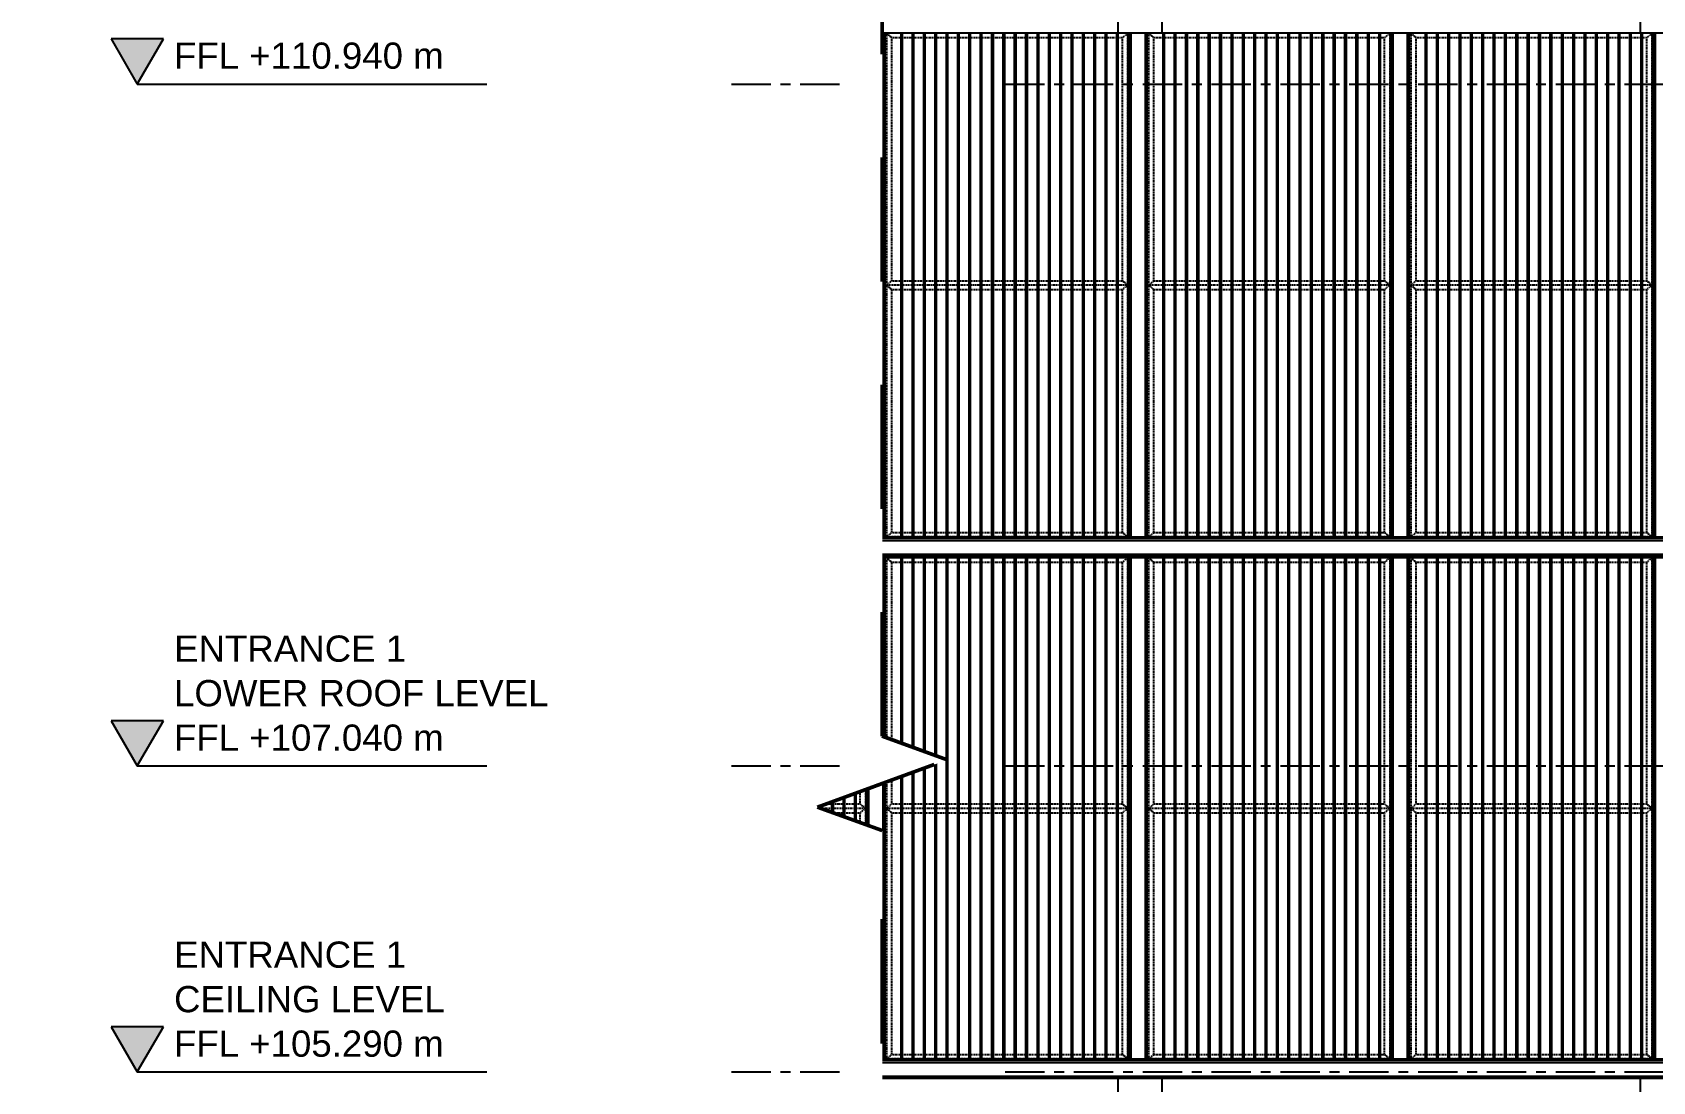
# Model space of a CAD drawing. Header units: millimetres. Extents: x 2519235 to 7246330, y 25937 to 201821.
# Drawn here: x 2944733 to 2954003, y 105235 to 111235 of the extents above; entities that cross this region are included whole.
import ezdxf
from ezdxf.xclip import XClip

# ---------------------------------------------------------------- set-up
doc = ezdxf.new("R2010")
doc.units = ezdxf.units.MM
doc.header["$XCLIPFRAME"] = 0
doc.set_wipeout_variables(frame=1)
for name, pattern in [('ACM_Grid2', [9, 6, -1, 1, -1]), ('HIDDEN', [0.375, 0.25, -0.125]), ('HIDDEN2', [4.7625, 3.175, -1.5875]), ('TA_GL_000.90000', [2.475, 0.9, -0.225, 0.225, -0.225, 0.9]), ('TA_HL_001.00000', [6.5, 3.55, -2.95]), ('TA_HL_004.00000', [26, 14.2, -11.8])]:
    doc.linetypes.add(name, pattern=pattern)
for name, color, linetype in [('000 - 0_SYM_DWG_BREAKER_MAIN_COLOR_1', 7, 'Continuous'), ('000 - 0_SYM_DWG_BREAKER_WIPEOUT_', 7, 'Continuous'), ('000 - 0_SYM_DWG_GRIDLINE_MAIN_COLOR_251', 7, 'Continuous'), ('000 - 0_SYM_DWG_LEVEL_MAIN_COLOR_2', 7, 'Continuous'), ('000 - 0_SYM_DWG_LEVEL_TEXT', 7, 'Continuous'), ('010 - ASPG_EXTR_MAIN_COLOR_2', 7, 'Continuous'), ('010 - ASPG_EXTR_WIPEOUT_', 7, 'Continuous'), ('010 - ASPG_FRAMING_MAIN_COLOR_1', 7, 'Continuous'), ('010 - ASPG_FRAMING_MAIN_COLOR_2', 7, 'Continuous'), ('010 - ASPG_FRAMING_SUB_COLOR_2', 7, 'Continuous'), ('010 - ASPG_FRAMING_SUB_COLOR_3', 7, 'Continuous'), ('010 - ASPG_FRAMING_WIPEOUT_', 7, 'Continuous'), ('_[-125x65x6x8', 7, 'Continuous'), ('_PL-02', 7, 'Continuous'), ('_PLATE-SC', 7, 'Continuous'), ('_SC -100x100x6x8', 7, 'Continuous'), ('_งานโครงสร้าง', 7, 'Continuous'), ('G-ANNO-HATCH-G251', 7, 'Continuous')]:
    doc.layers.add(name, color=color, linetype=linetype)
doc.layers.add('ACM_Line_Grid Line _Existing__Lw2_', color=7, linetype='ACM_Grid2', lineweight=9)
doc.styles.add('Arial_1', font='arial.ttf', dxfattribs={"height": 250})
doc.styles.add('TA', font='', dxfattribs={"height": 4.5})
doc.styles.get('TA').set_extended_font_data('Cordia New')

# ---------------------------------------------------------------- blocks, each defined once
blk = doc.blocks.new('*U1062')
at = {"layer": '000 - 0_SYM_DWG_LEVEL_MAIN_COLOR_2'}
blk.add_hatch(color=7, dxfattribs=at).paths.add_polyline_path([(-577.01, 5.18), (-580, 0), (-582.99, 5.18)])
at = {"layer": '000 - 0_SYM_DWG_GRIDLINE_MAIN_COLOR_251', "color": 7}
blk.add_lwpolyline([(-580, 0), (-549, 0), (-544.5, 0), (-540, 0)], dxfattribs=at)
at = {"layer": '000 - 0_SYM_DWG_LEVEL_MAIN_COLOR_2', "color": 7, "lineweight": 25}
for p, q in [((-577.01, 5.18), (-582.99, 5.18)), ((-582.99, 5.18), (-580, 0)), ((-580, 0), (-577.01, 5.18))]:
    blk.add_line(p, q, dxfattribs=at)
at = {"layer": '000 - 0_SYM_DWG_LEVEL_TEXT', "color": 7, "style": 'Arial_1'}
for tag, p in [('LV_NAME_1', (-575.78, 11.92)), ('LV_NAME_2', (-575.79, 6.83)), ('LV_NAME_3', (-575.8, 1.74))]:
    blk.add_attdef(tag, p, '', height=3, dxfattribs=at)
blk = doc.blocks.new('*U1060')
at = {"layer": '000 - 0_SYM_DWG_LEVEL_MAIN_COLOR_2'}
blk.add_hatch(color=7, dxfattribs=at).paths.add_polyline_path([(-577.01, 5.18), (-580, 0), (-582.99, 5.18)])
at = {"layer": '000 - 0_SYM_DWG_GRIDLINE_MAIN_COLOR_251', "color": 7}
blk.add_lwpolyline([(-580, 0), (-549, 0), (-544.5, 0), (-540, 0)], dxfattribs=at)
at = {"layer": '000 - 0_SYM_DWG_LEVEL_MAIN_COLOR_2', "color": 7, "lineweight": 25}
for p, q in [((-577.01, 5.18), (-582.99, 5.18)), ((-582.99, 5.18), (-580, 0)), ((-580, 0), (-577.01, 5.18))]:
    blk.add_line(p, q, dxfattribs=at)
at = {"layer": '000 - 0_SYM_DWG_LEVEL_TEXT', "color": 7, "style": 'Arial_1'}
for tag, p in [('LV_NAME_1', (-575.78, 11.92)), ('LV_NAME_2', (-575.79, 6.83)), ('LV_NAME_3', (-575.8, 1.74))]:
    blk.add_attdef(tag, p, '', height=3, dxfattribs=at)
blk = doc.blocks.new('*U1068')
at = {"layer": '000 - 0_SYM_DWG_GRIDLINE_MAIN_COLOR_251', "color": 7, "linetype": 'ByBlock', "ltscale": 5}
blk.add_line((20, 0), (-878, 0), dxfattribs=at)
at = {"color": 7, "style": 'TA', "flags": 1}
blk.add_attdef('LOCATION', (6, -6), '', height=4.5, rotation=270, dxfattribs=at)
blk = doc.blocks.new('W-1-PP17-ENT1_REV02_20260415-160509_PP17_ENT1_ELE1_DIMS_1')
at = {"color": 7}
ref = blk.add_blockref('*U1060', (0, 110940), dxfattribs=dict(at, xscale=50, yscale=50, zscale=50))
ref.add_attrib('LV_NAME_3', 'FFL +110.940 m', (-28789.9, 111027.2), dxfattribs={"layer": '000 - 0_SYM_DWG_LEVEL_TEXT', "color": 7, "height": 150, "style": 'Arial_1'})
at = {"color": 7, "xscale": 50, "yscale": 50, "zscale": 50}
for p, values in [((0, 107040), {'LV_NAME_1': 'ENTRANCE 1', 'LV_NAME_2': 'LOWER ROOF LEVEL', 'LV_NAME_3': 'FFL +107.040 m'}), ((0, 105290), {'LV_NAME_1': 'ENTRANCE 1', 'LV_NAME_2': 'CEILING LEVEL', 'LV_NAME_3': 'FFL +105.290 m'})]:
    blk.add_blockref('*U1062', p, dxfattribs=at).add_auto_attribs(values)
at = {"layer": '000 - 0_SYM_DWG_GRIDLINE_MAIN_COLOR_251', "color": 7, "linetype": 'TA_GL_000.90000', "xscale": 50, "yscale": 50, "zscale": 50, "rotation": 180}
for p in [(-24600, 110940), (-24600, 107040), (-24600, 105290)]:
    blk.add_blockref('*U1068', p, dxfattribs=at)
blk = doc.blocks.new('*U106')
at = {"color": 7, "linetype": 'HIDDEN2', "ltscale": 0.3}
blk.add_line((0, -26.5), (-2690.000413, -26.5), dxfattribs=at)
at = {"color": 7}
blk.add_lwpolyline([(0, 32.5), (-2690.000413, 32.5), (-2690.000413, -32.5), (0, -32.5)], close=True, dxfattribs=at)
blk = doc.blocks.new('*U102')
at = {"color": 7, "linetype": 'HIDDEN2', "ltscale": 0.3}
blk.add_line((0, -26.5), (-2699.8, -26.5), dxfattribs=at)
at = {"color": 7}
blk.add_lwpolyline([(0, 32.5), (-2699.8, 32.5), (-2699.8, -32.5), (0, -32.5)], close=True, dxfattribs=at)
blk = doc.blocks.new('_PL-01')
at = {"layer": 'G-ANNO-HATCH-G251'}
h = blk.add_hatch(dxfattribs=at)
h.set_pattern_fill('AR-CONC', scale=0.05)
h.set_pattern_definition([(50, (-178564.836, -85577.109), (9.10923345, -0.79695428), [0.9525, -10.4775]), (355, (-178564.836, -85577.109), (-1.76217107, 9.55284226), [0.762, -8.3820292]), (100.4514447, (-178564.077, -85577.176), (7.34706235, 8.7558876), [0.80950044, -8.90451223]), (46.1842, (-178564.836, -85574.569), (13.55395204, -2.1021164), [1.42875, -15.71625]), (96.6355576, (-178563.706, -85574.744), (11.8702067, 12.3713062), [1.2142512, -13.3567804]), (351.184151, (-178564.836, -85574.57), (11.8702067, 12.3713062), [1.1429984, -12.5729866]), (21, (-178563.566, -85575.204), (7.58071956, -5.1132599), [0.9525, -10.4775]), (326, (-178563.566, -85575.204), (3.0901014, 9.2093983), [0.762, -8.382]), (71.451445, (-178562.934, -85575.63), (10.67082096, 4.09613844), [0.80950044, -8.9044969]), (37.5, (-178564.8358, -85577.1093), (0.15443016, 4.227751944), [0, -8.2804, 0, -8.509, 0, -8.41375]), (7.5, (-178564.836, -85577.1093), (3.34098313, 5.00902874), [0, -4.8514, 0, -8.0899, 0, -3.20675]), (327.5, (-178567.668, -85577.1093), (6.77952976, -0.2864372), [0, -3.175, 0, -9.906, 0, -13.1445]), (317.5, (-178568.938, -85577.1093), (7.40645907, 1.27132455), [0, -4.1275, 0, -6.5786, 0, -9.3345])])
h.paths.add_polyline_path([(70, 0), (-70, 0), (-70, -10), (70, -10)])
h = blk.add_hatch(dxfattribs=at)
h.set_pattern_fill('ANSI32', scale=0.5, angle=90)
h.set_pattern_definition([(135, (-178371.5467, -85577.1093), (-3.36759605, -3.36759605), []), (135, (-178371.5467, -85574.8643), (-3.36759605, -3.36759605), [])])
h.paths.add_polyline_path([(70, -10), (-70, -10), (-70, -20), (70, -20)])
at = {"color": 7}
for points in [[(-70, 0), (70, 0), (70, -10), (-70, -10)], [(-70, -10), (70, -10), (70, -20), (-70, -20)]]:
    blk.add_lwpolyline(points, close=True, dxfattribs=at)
at = {"layer": 'ACM_Line_Grid Line _Existing__Lw2_', "color": 7, "lineweight": 20}
blk.add_line((0, 0), (0, -20), dxfattribs=at)
blk = doc.blocks.new('*U130')
at = {"color": 7}
for p, q in [((-3, 2513.6), (-63, 2513.6)), ((-57.9, 2508.6), (-50, 2508.6)), ((-50, -1595), (-50, 2508.6)), ((-50, 2508.6), (50, 2508.6)), ((-3, 2508.6), (-3, 2513.6)), ((50, 2508.6), (50, -1595)), ((-24.8, 2485.3), (-24.8, 2472)), ((-24.8, 2485.3), (-23.6, 2484)), ((-24.8, 2472), (-23.6, 2473.3)), ((-22.4, 2485.3), (-23.6, 2484)), ((-23.6, 2484), (-23.6, 2473.3)), ((-23.6, 2473.3), (-22.4, 2472)), ((-22.4, 2485.3), (-21.2, 2484)), ((-22.4, 2485.3), (-22.4, 2472)), ((-22.4, 2472), (-21.2, 2473.3)), ((-20, 2485.3), (-21.2, 2484)), ((-21.2, 2484), (-21.2, 2473.3)), ((-21.2, 2473.3), (-20, 2472)), ((-20, 2485.3), (-18.8, 2484)), ((-20, 2485.3), (-20, 2472)), ((-20, 2472), (-18.8, 2473.3)), ((-17.6, 2489.4), (-18.8, 2488.6)), ((-18.8, 2488.6), (-18.8, 2468.7)), ((-17.6, 2467.8), (-18.8, 2468.7)), ((-17.6, 2489.4), (-11, 2489.4)), ((-17.6, 2482.2), (-11, 2482.2)), ((-17.6, 2475), (-11, 2475)), ((-17.6, 2467.8), (-11, 2467.8)), ((-11, 2489.4), (-9.8, 2488.6)), ((-11, 2467.8), (-9.8, 2468.7)), ((-9.8, 2492.1), (-9.8, 2465.1)), ((-9.8, 2492.1), (-8, 2492.1)), ((-9.8, 2465.1), (-8, 2465.1)), ((-8, 2492.1), (-8, 2465.1)), ((4, 2465.1), (4, 2492.1)), ((5.8, 2492.1), (4, 2492.1)), ((5.8, 2465.1), (4, 2465.1)), ((5.8, 2465.1), (5.8, 2492.1)), ((7, 2489.4), (5.8, 2488.6)), ((7, 2467.8), (5.8, 2468.7)), ((13.6, 2489.4), (7, 2489.4)), ((13.6, 2482.2), (7, 2482.2)), ((13.6, 2475), (7, 2475)), ((13.6, 2467.8), (7, 2467.8)), ((13.6, 2489.4), (14.8, 2488.6)), ((13.6, 2467.8), (14.8, 2468.7)), ((14.8, 2468.7), (14.8, 2488.6)), ((22.6, 2489.4), (16, 2489.4)), ((22.6, 2482.2), (16, 2482.2)), ((22.6, 2475), (16, 2475)), ((22.6, 2467.8), (16, 2467.8)), ((22.6, 2489.4), (23.8, 2488.6)), ((22.6, 2467.8), (23.8, 2468.7)), ((23.8, 2468.7), (23.8, 2488.6)), ((25, 2485.3), (23.8, 2484)), ((25, 2472), (23.8, 2473.3)), ((26.2, 2484), (25, 2485.3)), ((25, 2472), (25, 2485.3)), ((25, 2472), (26.2, 2473.3)), ((27.4, 2485.3), (26.2, 2484)), ((26.2, 2473.3), (26.2, 2484)), ((27.4, 2472), (26.2, 2473.3)), ((28.6, 2484), (27.4, 2485.3)), ((27.4, 2472), (27.4, 2485.3)), ((27.4, 2472), (28.6, 2473.3)), ((29.8, 2485.3), (28.6, 2484)), ((28.6, 2484), (28.6, 2473.3)), ((29.8, 2472), (28.6, 2473.3)), ((29.8, 2472), (29.8, 2485.3)), ((-24.8, -1571.6), (-24.8, -1558.4)), ((-24.8, -1558.4), (-23.6, -1559.7)), ((-24.8, -1571.6), (-23.6, -1570.3)), ((-23.6, -1559.7), (-22.4, -1558.4)), ((-23.6, -1570.3), (-23.6, -1559.7)), ((-22.4, -1571.6), (-23.6, -1570.3)), ((-22.4, -1558.4), (-21.2, -1559.7)), ((-22.4, -1571.6), (-22.4, -1558.4)), ((-22.4, -1571.6), (-21.2, -1570.3)), ((-21.2, -1559.7), (-20, -1558.4)), ((-21.2, -1570.3), (-21.2, -1559.7)), ((-20, -1571.6), (-21.2, -1570.3)), ((-20, -1558.4), (-18.8, -1559.7)), ((-20, -1571.6), (-20, -1558.4)), ((-20, -1571.6), (-18.8, -1570.3)), ((-17.6, -1554.2), (-18.8, -1555)), ((-18.8, -1575), (-18.8, -1555)), ((-17.6, -1575.8), (-18.8, -1575)), ((-17.6, -1554.2), (-11, -1554.2)), ((-17.6, -1561.4), (-11, -1561.4)), ((-17.6, -1568.6), (-11, -1568.6)), ((-17.6, -1575.8), (-11, -1575.8)), ((-11, -1554.2), (-9.8, -1555)), ((-11, -1575.8), (-9.8, -1575)), ((-9.8, -1578.5), (-9.8, -1551.5)), ((-9.8, -1551.5), (-8, -1551.5)), ((-8, -1578.5), (-8, -1551.5)), ((4, -1551.5), (4, -1578.5)), ((5.8, -1551.5), (4, -1551.5)), ((5.8, -1551.5), (5.8, -1578.5)), ((7, -1554.2), (5.8, -1555)), ((7, -1575.8), (5.8, -1575)), ((13.6, -1554.2), (7, -1554.2)), ((13.6, -1561.4), (7, -1561.4)), ((13.6, -1568.6), (7, -1568.6)), ((13.6, -1575.8), (7, -1575.8)), ((13.6, -1554.2), (14.8, -1555)), ((13.6, -1575.8), (14.8, -1575)), ((14.8, -1555), (14.8, -1575)), ((22.6, -1554.2), (16, -1554.2)), ((22.6, -1561.4), (16, -1561.4)), ((22.6, -1568.6), (16, -1568.6)), ((22.6, -1575.8), (16, -1575.8)), ((22.6, -1554.2), (23.8, -1555)), ((22.6, -1575.8), (23.8, -1575)), ((23.8, -1555), (23.8, -1575)), ((25, -1558.4), (23.8, -1559.7)), ((25, -1571.6), (23.8, -1570.3)), ((25, -1558.4), (26.2, -1559.7)), ((25, -1558.4), (25, -1571.6)), ((26.2, -1570.3), (25, -1571.6)), ((27.4, -1558.4), (26.2, -1559.7)), ((26.2, -1559.7), (26.2, -1570.3)), ((27.4, -1571.6), (26.2, -1570.3)), ((27.4, -1558.4), (28.6, -1559.7)), ((27.4, -1558.4), (27.4, -1571.6)), ((28.6, -1570.3), (27.4, -1571.6)), ((29.8, -1558.4), (28.6, -1559.7)), ((28.6, -1570.3), (28.6, -1559.7)), ((29.8, -1571.6), (28.6, -1570.3)), ((29.8, -1558.4), (29.8, -1571.6)), ((-3, -1600), (-63, -1600)), ((-57.9, -1595), (-50, -1595)), ((-50, -1595), (50, -1595)), ((-9.8, -1578.5), (-8, -1578.5)), ((-3, -1595), (-3, -1600)), ((5.8, -1578.5), (4, -1578.5))]:
    blk.add_line(p, q, dxfattribs=at)
at = {"color": 7, "linetype": 'HIDDEN'}
for p, q in [((-8, 2503.6), (-8, 2458.8)), ((-8, -1590), (-8, -1545.1))]:
    blk.add_line(p, q, dxfattribs=at)
at = {"color": 7, "linetype": 'HIDDEN', "ltscale": 0.1}
for p, q in [((-3, 2508.6), (-3, -1595)), ((3, -1595), (3, 2508.6))]:
    blk.add_line(p, q, dxfattribs=at)
at = {"color": 7}
for points in [[(-17.6, 2489.4, 0.325), (-17.6, 2482.2, 0.325), (-17.6, 2475, 0.325), (-17.6, 2467.8, 0.325)], [(-11, 2489.4, -0.325), (-11, 2482.2, -0.325), (-11, 2475, -0.325), (-11, 2467.8, -0.325)], [(7, 2467.8, -0.325), (7, 2475, -0.325), (7, 2482.2, -0.325), (7, 2489.4, -0.325)], [(13.6, 2467.8, 0.325), (13.6, 2475, 0.325), (13.6, 2482.2, 0.325), (13.6, 2489.4, 0.325)], [(22.6, 2467.8, 0.325), (22.6, 2475, 0.325), (22.6, 2482.2, 0.325), (22.6, 2489.4, 0.325)], [(-17.6, -1575.8, -0.325), (-17.6, -1568.6, -0.325), (-17.6, -1561.4, -0.325), (-17.6, -1554.2, -0.325)], [(-11, -1575.8, 0.325), (-11, -1568.6, 0.325), (-11, -1561.4, 0.325), (-11, -1554.2, 0.325)], [(7, -1554.2, 0.325), (7, -1561.4, 0.325), (7, -1568.6, 0.325), (7, -1575.8, 0.325)], [(13.6, -1554.2, -0.325), (13.6, -1561.4, -0.325), (13.6, -1568.6, -0.325), (13.6, -1575.8, -0.325)], [(22.6, -1554.2, -0.325), (22.6, -1561.4, -0.325), (22.6, -1568.6, -0.325), (22.6, -1575.8, -0.325)]]:
    blk.add_lwpolyline(points, format="xyb", dxfattribs=at)
for points in [[(16, 2489.4, 0.325), (16, 2482.2, 0.325), (16, 2475, 0.325), (16, 2467.8), (14.8, 2468.7), (14.8, 2488.6)], [(16, -1575.8, -0.325), (16, -1568.6, -0.325), (16, -1561.4, -0.325), (16, -1554.2), (14.8, -1555), (14.8, -1575)]]:
    blk.add_lwpolyline(points, format="xyb", close=True, dxfattribs=at)
for centre, radius, start, end in [((-57.2, 2514.5), 5.91, 188.47924, 263.15021), ((-18.3, 2478.6), 9.29, 134.32225, 225.67775), ((71.5, 2474.6), 47.7, 178.49035, 181.50965), ((23.3, 2478.6), 9.29, 314.32225, 45.67775), ((-18.3, -1565), 9.29, 134.32225, 225.67775), ((71.5, -1560.9), 47.7, 178.49035, 181.50965), ((23.3, -1565), 9.29, 314.32225, 45.67775), ((-57.2, -1600.9), 5.91, 96.84979, 171.52076)]:
    blk.add_arc(centre, radius, start, end, dxfattribs=at)
at = {"color": 7, "linetype": 'HIDDEN'}
for centre, radius, start, end in [((-13, 2503.6), 5, 0, 90), ((-2.1, 2459.5), 5.91, 186.84979, 261.52076), ((-2.1, -1545.8), 5.91, 98.47924, 173.15021), ((-13, -1590), 5, 270, 0)]:
    blk.add_arc(centre, radius, start, end, dxfattribs=at)
at = {"layer": 'Defpoints', "color": 7}
blk.add_line((0, 2513.6), (0, -1600), dxfattribs=at)
blk = doc.blocks.new('*U129')
at = {"color": 7}
for p, q in [((-3, 2520), (-63, 2520)), ((-57.9, 2515), (-50, 2515)), ((-50, -1595), (-50, 2515)), ((-50, 2515), (50, 2515)), ((-3, 2515), (-3, 2520)), ((50, 2515), (50, -1595)), ((-24.8, 2491.6), (-24.8, 2478.4)), ((-24.8, 2491.6), (-23.6, 2490.3)), ((-24.8, 2478.4), (-23.6, 2479.7)), ((-22.4, 2491.6), (-23.6, 2490.3)), ((-23.6, 2490.3), (-23.6, 2479.7)), ((-23.6, 2479.7), (-22.4, 2478.4)), ((-22.4, 2491.6), (-21.2, 2490.3)), ((-22.4, 2491.6), (-22.4, 2478.4)), ((-22.4, 2478.4), (-21.2, 2479.7)), ((-20, 2491.6), (-21.2, 2490.3)), ((-21.2, 2490.3), (-21.2, 2479.7)), ((-21.2, 2479.7), (-20, 2478.4)), ((-20, 2491.6), (-18.8, 2490.3)), ((-20, 2491.6), (-20, 2478.4)), ((-20, 2478.4), (-18.8, 2479.7)), ((-17.6, 2495.8), (-18.8, 2495)), ((-18.8, 2495), (-18.8, 2475)), ((-17.6, 2474.2), (-18.8, 2475)), ((-17.6, 2495.8), (-11, 2495.8)), ((-17.6, 2488.6), (-11, 2488.6)), ((-17.6, 2481.4), (-11, 2481.4)), ((-17.6, 2474.2), (-11, 2474.2)), ((-11, 2495.8), (-9.8, 2495)), ((-11, 2474.2), (-9.8, 2475)), ((-9.8, 2498.5), (-9.8, 2471.5)), ((-9.8, 2498.5), (-8, 2498.5)), ((-9.8, 2471.5), (-8, 2471.5)), ((-8, 2498.5), (-8, 2471.5)), ((4, 2471.5), (4, 2498.5)), ((5.8, 2498.5), (4, 2498.5)), ((5.8, 2471.5), (4, 2471.5)), ((5.8, 2471.5), (5.8, 2498.5)), ((7, 2495.8), (5.8, 2495)), ((7, 2474.2), (5.8, 2475)), ((13.6, 2495.8), (7, 2495.8)), ((13.6, 2488.6), (7, 2488.6)), ((13.6, 2481.4), (7, 2481.4)), ((13.6, 2474.2), (7, 2474.2)), ((13.6, 2495.8), (14.8, 2495)), ((13.6, 2474.2), (14.8, 2475)), ((14.8, 2475), (14.8, 2495)), ((22.6, 2495.8), (16, 2495.8)), ((22.6, 2488.6), (16, 2488.6)), ((22.6, 2481.4), (16, 2481.4)), ((22.6, 2474.2), (16, 2474.2)), ((22.6, 2495.8), (23.8, 2495)), ((22.6, 2474.2), (23.8, 2475)), ((23.8, 2475), (23.8, 2495)), ((25, 2491.6), (23.8, 2490.3)), ((25, 2478.4), (23.8, 2479.7)), ((26.2, 2490.3), (25, 2491.6)), ((25, 2478.4), (25, 2491.6)), ((25, 2478.4), (26.2, 2479.7)), ((27.4, 2491.6), (26.2, 2490.3)), ((26.2, 2479.7), (26.2, 2490.3)), ((27.4, 2478.4), (26.2, 2479.7)), ((28.6, 2490.3), (27.4, 2491.6)), ((27.4, 2478.4), (27.4, 2491.6)), ((27.4, 2478.4), (28.6, 2479.7)), ((29.8, 2491.6), (28.6, 2490.3)), ((28.6, 2490.3), (28.6, 2479.7)), ((29.8, 2478.4), (28.6, 2479.7)), ((29.8, 2478.4), (29.8, 2491.6)), ((-24.8, -1571.6), (-24.8, -1558.4)), ((-24.8, -1558.4), (-23.6, -1559.7)), ((-24.8, -1571.6), (-23.6, -1570.3)), ((-23.6, -1559.7), (-22.4, -1558.4)), ((-23.6, -1570.3), (-23.6, -1559.7)), ((-22.4, -1571.6), (-23.6, -1570.3)), ((-22.4, -1558.4), (-21.2, -1559.7)), ((-22.4, -1571.6), (-22.4, -1558.4)), ((-22.4, -1571.6), (-21.2, -1570.3)), ((-21.2, -1559.7), (-20, -1558.4)), ((-21.2, -1570.3), (-21.2, -1559.7)), ((-20, -1571.6), (-21.2, -1570.3)), ((-20, -1558.4), (-18.8, -1559.7)), ((-20, -1571.6), (-20, -1558.4)), ((-20, -1571.6), (-18.8, -1570.3)), ((-17.6, -1554.2), (-18.8, -1555)), ((-18.8, -1575), (-18.8, -1555)), ((-17.6, -1575.8), (-18.8, -1575)), ((-17.6, -1554.2), (-11, -1554.2)), ((-17.6, -1561.4), (-11, -1561.4)), ((-17.6, -1568.6), (-11, -1568.6)), ((-17.6, -1575.8), (-11, -1575.8)), ((-11, -1554.2), (-9.8, -1555)), ((-11, -1575.8), (-9.8, -1575)), ((-9.8, -1578.5), (-9.8, -1551.5)), ((-9.8, -1551.5), (-8, -1551.5)), ((-8, -1578.5), (-8, -1551.5)), ((4, -1551.5), (4, -1578.5)), ((5.8, -1551.5), (4, -1551.5)), ((5.8, -1551.5), (5.8, -1578.5)), ((7, -1554.2), (5.8, -1555)), ((7, -1575.8), (5.8, -1575)), ((13.6, -1554.2), (7, -1554.2)), ((13.6, -1561.4), (7, -1561.4)), ((13.6, -1568.6), (7, -1568.6)), ((13.6, -1575.8), (7, -1575.8)), ((13.6, -1554.2), (14.8, -1555)), ((13.6, -1575.8), (14.8, -1575)), ((14.8, -1555), (14.8, -1575)), ((22.6, -1554.2), (16, -1554.2)), ((22.6, -1561.4), (16, -1561.4)), ((22.6, -1568.6), (16, -1568.6)), ((22.6, -1575.8), (16, -1575.8)), ((22.6, -1554.2), (23.8, -1555)), ((22.6, -1575.8), (23.8, -1575)), ((23.8, -1555), (23.8, -1575)), ((25, -1558.4), (23.8, -1559.7)), ((25, -1571.6), (23.8, -1570.3)), ((25, -1558.4), (26.2, -1559.7)), ((25, -1558.4), (25, -1571.6)), ((26.2, -1570.3), (25, -1571.6)), ((27.4, -1558.4), (26.2, -1559.7)), ((26.2, -1559.7), (26.2, -1570.3)), ((27.4, -1571.6), (26.2, -1570.3)), ((27.4, -1558.4), (28.6, -1559.7)), ((27.4, -1558.4), (27.4, -1571.6)), ((28.6, -1570.3), (27.4, -1571.6)), ((29.8, -1558.4), (28.6, -1559.7)), ((28.6, -1570.3), (28.6, -1559.7)), ((29.8, -1571.6), (28.6, -1570.3)), ((29.8, -1558.4), (29.8, -1571.6)), ((-3, -1600), (-63, -1600)), ((-57.9, -1595), (-50, -1595)), ((-50, -1595), (50, -1595)), ((-9.8, -1578.5), (-8, -1578.5)), ((-3, -1595), (-3, -1600)), ((5.8, -1578.5), (4, -1578.5))]:
    blk.add_line(p, q, dxfattribs=at)
at = {"color": 7, "linetype": 'HIDDEN'}
for p, q in [((-8, 2510), (-8, 2465.1)), ((-8, -1590), (-8, -1545.1))]:
    blk.add_line(p, q, dxfattribs=at)
at = {"color": 7, "linetype": 'HIDDEN', "ltscale": 0.1}
for p, q in [((-3, 2515), (-3, -1595)), ((3, -1595), (3, 2515))]:
    blk.add_line(p, q, dxfattribs=at)
at = {"color": 7}
for points in [[(-17.6, 2495.8, 0.325), (-17.6, 2488.6, 0.325), (-17.6, 2481.4, 0.325), (-17.6, 2474.2, 0.325)], [(-11, 2495.8, -0.325), (-11, 2488.6, -0.325), (-11, 2481.4, -0.325), (-11, 2474.2, -0.325)], [(7, 2474.2, -0.325), (7, 2481.4, -0.325), (7, 2488.6, -0.325), (7, 2495.8, -0.325)], [(13.6, 2474.2, 0.325), (13.6, 2481.4, 0.325), (13.6, 2488.6, 0.325), (13.6, 2495.8, 0.325)], [(22.6, 2474.2, 0.325), (22.6, 2481.4, 0.325), (22.6, 2488.6, 0.325), (22.6, 2495.8, 0.325)], [(-17.6, -1575.8, -0.325), (-17.6, -1568.6, -0.325), (-17.6, -1561.4, -0.325), (-17.6, -1554.2, -0.325)], [(-11, -1575.8, 0.325), (-11, -1568.6, 0.325), (-11, -1561.4, 0.325), (-11, -1554.2, 0.325)], [(7, -1554.2, 0.325), (7, -1561.4, 0.325), (7, -1568.6, 0.325), (7, -1575.8, 0.325)], [(13.6, -1554.2, -0.325), (13.6, -1561.4, -0.325), (13.6, -1568.6, -0.325), (13.6, -1575.8, -0.325)], [(22.6, -1554.2, -0.325), (22.6, -1561.4, -0.325), (22.6, -1568.6, -0.325), (22.6, -1575.8, -0.325)]]:
    blk.add_lwpolyline(points, format="xyb", dxfattribs=at)
for points in [[(16, 2495.8, 0.325), (16, 2488.6, 0.325), (16, 2481.4, 0.325), (16, 2474.2), (14.8, 2475), (14.8, 2495)], [(16, -1575.8, -0.325), (16, -1568.6, -0.325), (16, -1561.4, -0.325), (16, -1554.2), (14.8, -1555), (14.8, -1575)]]:
    blk.add_lwpolyline(points, format="xyb", close=True, dxfattribs=at)
for centre, radius, start, end in [((-57.2, 2520.9), 5.91, 188.47924, 263.15021), ((-18.3, 2485), 9.29, 134.32225, 225.67775), ((71.5, 2480.9), 47.7, 178.49035, 181.50965), ((23.3, 2485), 9.29, 314.32225, 45.67775), ((-18.3, -1565), 9.29, 134.32225, 225.67775), ((71.5, -1560.9), 47.7, 178.49035, 181.50965), ((23.3, -1565), 9.29, 314.32225, 45.67775), ((-57.2, -1600.9), 5.91, 96.84979, 171.52076)]:
    blk.add_arc(centre, radius, start, end, dxfattribs=at)
at = {"color": 7, "linetype": 'HIDDEN'}
for centre, radius, start, end in [((-13, 2510), 5, 0, 90), ((-2.1, 2465.8), 5.91, 186.84979, 261.52076), ((-2.1, -1545.8), 5.91, 98.47924, 173.15021), ((-13, -1590), 5, 270, 0)]:
    blk.add_arc(centre, radius, start, end, dxfattribs=at)
at = {"layer": 'Defpoints', "color": 7}
blk.add_line((0, 2520), (0, -1600), dxfattribs=at)
blk = doc.blocks.new('_PL-02')
at = {"layer": 'G-ANNO-HATCH-G251'}
h = blk.add_hatch(dxfattribs=at)
h.set_pattern_fill('ANSI32', scale=0.5, angle=90)
h.set_pattern_definition([(135, (-178371.5467, -85567.1093), (-3.36759605, -3.36759605), []), (135, (-178371.5467, -85564.8643), (-3.36759605, -3.36759605), [])])
h.paths.add_polyline_path([(70, 0), (-70, 0), (-70, -10), (70, -10)])
at = {"color": 7}
blk.add_lwpolyline([(-70, 0), (70, 0), (70, -10), (-70, -10)], close=True, dxfattribs=at)
at = {"layer": 'ACM_Line_Grid Line _Existing__Lw2_', "color": 7, "lineweight": 20}
blk.add_line((0, 0), (0, -10), dxfattribs=at)
blk = doc.blocks.new('W-1-PP17-ENT1_REV02_20260415-160712_PP17_ENT1_SE_ELE1')
at = {"layer": '_งานโครงสร้าง', "color": 7}
for p, q in [((-4015.2, 114340), (-4015.2, 100790)), ((-3765.2, 114340), (-3765.2, 100790)), ((-4015.2, 111090), (-6775.2, 111090)), ((-1025.2, 111090), (-3765.2, 111090))]:
    blk.add_line(p, q, dxfattribs=at)
at = {"layer": '_งานโครงสร้าง', "color": 7, "extrusion": (-1.22465e-16, 1, 0)}
for p, q in [((-1025.2, 100790), (-1025.2, 111490)), ((-6775.2, 106940), (1975, 106940)), ((-4020.3, 106940), (-4030.3, 106940)), ((-3740.3, 106940), (-4020.3, 106940)), ((-3765.2, 106940), (-4015.2, 106940)), ((-3730.3, 106940), (-3740.3, 106940)), ((-4015.2, 106240), (-6775.2, 106240)), ((-1025.2, 106240), (-3765.2, 106240))]:
    blk.add_line(p, q, dxfattribs=at)
at = {"layer": '_[-125x65x6x8', "color": 7}
for name, p in [('*U102', (-4040.2, 110365)), ('*U106', (-1050.2, 110365)), ('*U102', (-4040.2, 108865)), ('*U106', (-1050.2, 108865)), ('*U102', (-4040.2, 107575)), ('*U106', (-1050.2, 107575))]:
    blk.add_blockref(name, p, dxfattribs=at)
at = {"layer": '_PL-02', "color": 7}
for p in [(-4315.2, 111090), (-3465.2, 111090), (-1325.2, 111090)]:
    blk.add_blockref('_PL-02', p, dxfattribs=at)
at = {"layer": '_PLATE-SC', "color": 7, "xscale": -1, "rotation": 180}
for p in [(-4315.2, 106940), (-3465.2, 106940), (-1325.2, 106940)]:
    blk.add_blockref('_PL-01', p, dxfattribs=at)
at = {"layer": '_SC -100x100x6x8', "color": 7}
for name, p in [('*U130', (-4315.2, 108566.4)), ('*U129', (-3465.2, 108560)), ('*U129', (-1325.2, 108560))]:
    blk.add_blockref(name, p, dxfattribs=at)
blk = doc.blocks.new('A$Cb853d02f')
at = {"layer": 'Defpoints', "color": 7}
blk.add_line((22.99, 444), (22.99, 0), dxfattribs=at)
blk = doc.blocks.new('*U1067')
at = {"color": 7}
blk.add_wipeout([(143.42, 185.36), (0, 185.36), (0, 5.4), (7.42, 2.7), (-7.42, -2.7), (0, -5.4), (0, -205.22), (143.42, -205.22)], dxfattribs=at).dxf.layer = '000 - 0_SYM_DWG_BREAKER_WIPEOUT_'
at = {"layer": '000 - 0_SYM_DWG_BREAKER_MAIN_COLOR_1', "color": 7, "linetype": 'ByBlock', "lineweight": -2}
for p, q in [((0, 185.73), (0, 5.4)), ((0, 5.4), (7.42, 2.7)), ((7.42, 2.7), (-7.42, -2.7)), ((-7.42, -2.7), (0, -5.4)), ((0, -5.4), (0, -205.22))]:
    blk.add_line(p, q, dxfattribs=at)
blk = doc.blocks.new('*U1164')
at = {"color": 7}
blk.add_wipeout([(50, 0), (1450, 0), (1450, 2865), (50, 2865)], dxfattribs=at).dxf.layer = '010 - ASPG_EXTR_WIPEOUT_'
at = {"layer": '010 - ASPG_EXTR_MAIN_COLOR_2', "color": 7}
for points in [[(141.5, 0), (151.7, 0), (151.7, 2865), (141.5, 2865)], [(206.5, 0), (216.7, 0), (216.7, 2865), (206.5, 2865)], [(271.5, 0), (281.7, 0), (281.7, 2865), (271.5, 2865)], [(336.5, 0), (346.7, 0), (346.7, 2865), (336.5, 2865)], [(401.5, 0), (411.7, 0), (411.7, 2865), (401.5, 2865)], [(466.5, 0), (476.7, 0), (476.7, 2865), (466.5, 2865)], [(531.5, 0), (541.7, 0), (541.7, 2865), (531.5, 2865)], [(596.5, 0), (606.7, 0), (606.7, 2865), (596.5, 2865)], [(661.5, 0), (671.7, 0), (671.7, 2865), (661.5, 2865)], [(726.5, 0), (736.7, 0), (736.7, 2865), (726.5, 2865)], [(791.5, 0), (801.7, 0), (801.7, 2865), (791.5, 2865)], [(856.5, 0), (866.7, 0), (866.7, 2865), (856.5, 2865)], [(921.5, 0), (931.7, 0), (931.7, 2865), (921.5, 2865)], [(986.5, 0), (996.7, 0), (996.7, 2865), (986.5, 2865)], [(1051.5, 0), (1061.7, 0), (1061.7, 2865), (1051.5, 2865)], [(1116.5, 0), (1126.7, 0), (1126.7, 2865), (1116.5, 2865)], [(1181.5, 0), (1191.7, 0), (1191.7, 2865), (1181.5, 2865)], [(1246.5, 0), (1256.7, 0), (1256.7, 2865), (1246.5, 2865)], [(1311.5, 0), (1321.7, 0), (1321.7, 2865), (1311.5, 2865)], [(1376.5, 0), (1386.7, 0), (1386.7, 2865), (1376.5, 2865)]]:
    blk.add_lwpolyline(points, close=True, dxfattribs=at)
at = {"layer": '010 - ASPG_FRAMING_SUB_COLOR_2', "color": 7}
blk.add_lwpolyline([(50, 0), (1450, 0), (1450, 2865), (50, 2865)], close=True, dxfattribs=at)
at = {"color": 7}
for points in [[(-50, 0), (50, 0), (50, 2865), (-50, 2865)], [(1450, 0), (1550, 0), (1550, 2865), (1450, 2865)]]:
    blk.add_wipeout(points, dxfattribs=at).dxf.layer = '010 - ASPG_EXTR_WIPEOUT_'
at = {"layer": '010 - ASPG_EXTR_MAIN_COLOR_2', "color": 7}
blk.add_lwpolyline([(1441.5, 0), (1451.7, 0), (1451.7, 2865), (1441.5, 2865)], close=True, dxfattribs=at)
at = {"layer": '010 - ASPG_FRAMING_MAIN_COLOR_1', "color": 7}
for points in [[(-50, 0), (-40, 0), (-40, 2865), (-50, 2865)], [(40, 0), (50, 0), (50, 2865), (40, 2865)], [(1450, 0), (1460, 0), (1460, 2865), (1450, 2865)], [(1540, 0), (1550, 0), (1550, 2865), (1540, 2865)]]:
    blk.add_lwpolyline(points, close=True, dxfattribs=at)
at = {"layer": '010 - ASPG_FRAMING_SUB_COLOR_2', "color": 7}
for points in [[(-50, 0), (50, 0), (50, 2865), (-50, 2865)], [(1450, 0), (1550, 0), (1550, 2865), (1450, 2865)]]:
    blk.add_lwpolyline(points, close=True, dxfattribs=at)
blk = doc.blocks.new('*U1162')
at = {"color": 7}
blk.add_wipeout([(0, -40), (15000, -40), (15000, 40), (0, 40)], dxfattribs=at).dxf.layer = '010 - ASPG_FRAMING_WIPEOUT_'
at = {"layer": '010 - ASPG_FRAMING_MAIN_COLOR_2', "color": 7}
blk.add_lwpolyline([(0, -40), (15000, -40), (15000, 40), (0, 40)], close=True, dxfattribs=at)
at = {"color": 7}
for points in [[(0, 40), (15000, 40), (15000, 50), (0, 50)], [(0, -50), (15000, -50), (15000, -40), (0, -40)]]:
    blk.add_wipeout(points, dxfattribs=at).dxf.layer = '010 - ASPG_FRAMING_WIPEOUT_'
at = {"layer": '010 - ASPG_FRAMING_MAIN_COLOR_1', "color": 7}
for points in [[(0, 40), (15000, 40), (15000, 50), (0, 50)], [(0, -50), (15000, -50), (15000, -40), (0, -40)]]:
    blk.add_lwpolyline(points, close=True, dxfattribs=at)
blk = doc.blocks.new('*U1290')
at = {"color": 7}
blk.add_wipeout([(50, 0), (1450, 0), (1450, 2880), (50, 2880)], dxfattribs=at).dxf.layer = '010 - ASPG_EXTR_WIPEOUT_'
at = {"layer": '010 - ASPG_EXTR_MAIN_COLOR_2', "color": 7}
for points in [[(141.5, 0), (151.7, 0), (151.7, 2880), (141.5, 2880)], [(206.5, 0), (216.7, 0), (216.7, 2880), (206.5, 2880)], [(271.5, 0), (281.7, 0), (281.7, 2880), (271.5, 2880)], [(336.5, 0), (346.7, 0), (346.7, 2880), (336.5, 2880)], [(401.5, 0), (411.7, 0), (411.7, 2880), (401.5, 2880)], [(466.5, 0), (476.7, 0), (476.7, 2880), (466.5, 2880)], [(531.5, 0), (541.7, 0), (541.7, 2880), (531.5, 2880)], [(596.5, 0), (606.7, 0), (606.7, 2880), (596.5, 2880)], [(661.5, 0), (671.7, 0), (671.7, 2880), (661.5, 2880)], [(726.5, 0), (736.7, 0), (736.7, 2880), (726.5, 2880)], [(791.5, 0), (801.7, 0), (801.7, 2880), (791.5, 2880)], [(856.5, 0), (866.7, 0), (866.7, 2880), (856.5, 2880)], [(921.5, 0), (931.7, 0), (931.7, 2880), (921.5, 2880)], [(986.5, 0), (996.7, 0), (996.7, 2880), (986.5, 2880)], [(1051.5, 0), (1061.7, 0), (1061.7, 2880), (1051.5, 2880)], [(1116.5, 0), (1126.7, 0), (1126.7, 2880), (1116.5, 2880)], [(1181.5, 0), (1191.7, 0), (1191.7, 2880), (1181.5, 2880)], [(1246.5, 0), (1256.7, 0), (1256.7, 2880), (1246.5, 2880)], [(1311.5, 0), (1321.7, 0), (1321.7, 2880), (1311.5, 2880)], [(1376.5, 0), (1386.7, 0), (1386.7, 2880), (1376.5, 2880)]]:
    blk.add_lwpolyline(points, close=True, dxfattribs=at)
at = {"layer": '010 - ASPG_FRAMING_SUB_COLOR_2', "color": 7}
blk.add_lwpolyline([(50, 0), (1450, 0), (1450, 2880), (50, 2880)], close=True, dxfattribs=at)
at = {"color": 7}
for points in [[(-50, 0), (50, 0), (50, 2880), (-50, 2880)], [(1450, 0), (1550, 0), (1550, 2880), (1450, 2880)]]:
    blk.add_wipeout(points, dxfattribs=at).dxf.layer = '010 - ASPG_EXTR_WIPEOUT_'
at = {"layer": '010 - ASPG_EXTR_MAIN_COLOR_2', "color": 7}
blk.add_lwpolyline([(1441.5, 0), (1451.7, 0), (1451.7, 2880), (1441.5, 2880)], close=True, dxfattribs=at)
at = {"layer": '010 - ASPG_FRAMING_MAIN_COLOR_1', "color": 7}
for points in [[(-50, 0), (-40, 0), (-40, 2880), (-50, 2880)], [(40, 0), (50, 0), (50, 2880), (40, 2880)], [(1450, 0), (1460, 0), (1460, 2880), (1450, 2880)], [(1540, 0), (1550, 0), (1550, 2880), (1540, 2880)]]:
    blk.add_lwpolyline(points, close=True, dxfattribs=at)
at = {"layer": '010 - ASPG_FRAMING_SUB_COLOR_2', "color": 7}
for points in [[(-50, 0), (50, 0), (50, 2880), (-50, 2880)], [(1450, 0), (1550, 0), (1550, 2880), (1450, 2880)]]:
    blk.add_lwpolyline(points, close=True, dxfattribs=at)
blk = doc.blocks.new('*U2429')
at = {"layer": '010 - ASPG_FRAMING_SUB_COLOR_3', "color": 7, "linetype": 'ByBlock'}
for points in [[(0, 0), (0, 1380), (25, 1350), (25, 30), (0, 0)], [(1432.5, 1380), (0, 1380), (25, 1350), (1407.5, 1350)], [(1432.5, 0), (1432.5, 1380), (1407.5, 1350), (1407.5, 30), (1432.5, 0)], [(25, 30), (1407.5, 30), (1432.5, 0), (0, 0), (25, 30)]]:
    blk.add_lwpolyline(points, close=True, dxfattribs=at)
blk = doc.blocks.new('*U2427')
at = {"layer": '010 - ASPG_FRAMING_SUB_COLOR_3', "color": 7, "linetype": 'ByBlock'}
for points in [[(0, 0), (0, 1380), (25, 1350), (25, 30), (0, 0)], [(1440, 1380), (0, 1380), (25, 1350), (1415, 1350)], [(1440, 0), (1440, 1380), (1415, 1350), (1415, 30), (1440, 0)], [(25, 30), (1415, 30), (1440, 0), (0, 0), (25, 30)]]:
    blk.add_lwpolyline(points, close=True, dxfattribs=at)
blk = doc.blocks.new('W-1-PP17-ENT1_REV02_20260417-021153_PP17_ENT1_ASPG_ELE1')
at = {"color": 7}
blk.add_blockref('*U1164', (-6900, 105365), dxfattribs=at)
blk.add_blockref('*U1164', (-5400, 105365), dxfattribs=at)
blk.add_blockref('*U1164', (-3900, 105365), dxfattribs=at)
at = {"color": 7, "linetype": 'TA_HL_001.00000', "rotation": 90}
blk.add_blockref('*U2429', (-5460, 105365), dxfattribs=at)
at = {"color": 7}
blk.add_blockref('*U1164', (-2400, 105365), dxfattribs=at)
at = {"color": 7, "linetype": 'TA_HL_001.00000', "rotation": 90}
blk.add_blockref('*U2429', (-3960, 105365), dxfattribs=at)
at = {"color": 7, "rotation": 180}
blk.add_blockref('*U1162', (5100, 108290), dxfattribs=at)
at = {"color": 7, "linetype": 'TA_HL_001.00000', "rotation": 90}
for p in [(-2460, 105365), (-960, 105365)]:
    blk.add_blockref('*U2429', p, dxfattribs=at)
at = {"color": 7}
blk.add_blockref('*U1290', (-6900, 108350), dxfattribs=at)
at = {"color": 7, "linetype": 'TA_HL_001.00000', "rotation": 90}
for p in [(-5460, 106797.5), (-3960, 106797.5), (-2460, 106797.5), (-960, 106797.5)]:
    blk.add_blockref('*U2429', p, dxfattribs=at)
at = {"color": 7, "rotation": 180}
blk.add_blockref('*U1162', (5100, 105305), dxfattribs=at)
at = {"color": 7}
blk.add_blockref('*U1290', (-5400, 108350), dxfattribs=at)
at = {"color": 7, "linetype": 'TA_HL_001.00000', "rotation": 90}
for p in [(-5460, 109790), (-5460, 108350)]:
    blk.add_blockref('*U2427', p, dxfattribs=at)
at = {"color": 7}
blk.add_blockref('*U1290', (-3900, 108350), dxfattribs=at)
at = {"color": 7, "linetype": 'TA_HL_001.00000', "rotation": 90}
for p in [(-3960, 109790), (-3960, 108350)]:
    blk.add_blockref('*U2427', p, dxfattribs=at)
at = {"color": 7}
blk.add_blockref('*U1290', (-2400, 108350), dxfattribs=at)
at = {"color": 7, "linetype": 'TA_HL_001.00000', "rotation": 90}
for p in [(-2460, 109790), (-960, 109790), (-2460, 108350), (-960, 108350)]:
    blk.add_blockref('*U2427', p, dxfattribs=at)

msp = doc.modelspace()

# ---------------------------------------------------------------- block references
at = {"color": 7, "xscale": 50, "yscale": 50, "zscale": 50}
msp.add_blockref('A$Cb853d02f', (2944183.195, 96626.65), dxfattribs=at)
at = {"color": 7}
ref = msp.add_blockref('W-1-PP17-ENT1_REV02_20260415-160712_PP17_ENT1_SE_ELE1', (2954959.159, 0), dxfattribs=at)
XClip(ref).set_block_clipping_path([(-5363.4704232886, 96626.6495575321), (20426.4039006853, 118826.6489075039)])

# ---------------------------------------------------------------- next in the draw order: block references
ref = msp.add_blockref('W-1-PP17-ENT1_REV02_20260417-021153_PP17_ENT1_ASPG_ELE1', (2954959.159, 0), dxfattribs=at)
XClip(ref).set_block_clipping_path([(-6019.0223256596, 96626.6495575321), (20426.4039006853, 118826.6489075039)])

# ---------------------------------------------------------------- next in the draw order: block references
ref = msp.add_blockref('W-1-PP17-ENT1_REV02_20260415-160509_PP17_ENT1_ELE1_DIMS_1', (2954959.159, 0), dxfattribs=at)
XClip(ref).set_block_clipping_path([(-4660.891537529, 96626.6495575321), (20426.4039006853, 118826.6489075039)])
at = {"color": 7, "linetype": 'TA_HL_004.00000', "lineweight": 50, "xscale": -50, "yscale": -50, "zscale": 50}
msp.add_blockref('*U1067', (2949595.688, 106940), dxfattribs=at)

# ---------------------------------------------------------------- next in the draw order: block references
at = {"color": 7}
ref = msp.add_blockref('W-1-PP17-ENT1_REV02_20260415-160509_PP17_ENT1_ELE1_DIMS_1', (2974332.708, 0), dxfattribs=at)
XClip(ref).set_block_clipping_path([(-30000, 96626.6495575321), (-24948.4015403739, 118826.6489075039)])

doc.saveas('drawing.dxf')
